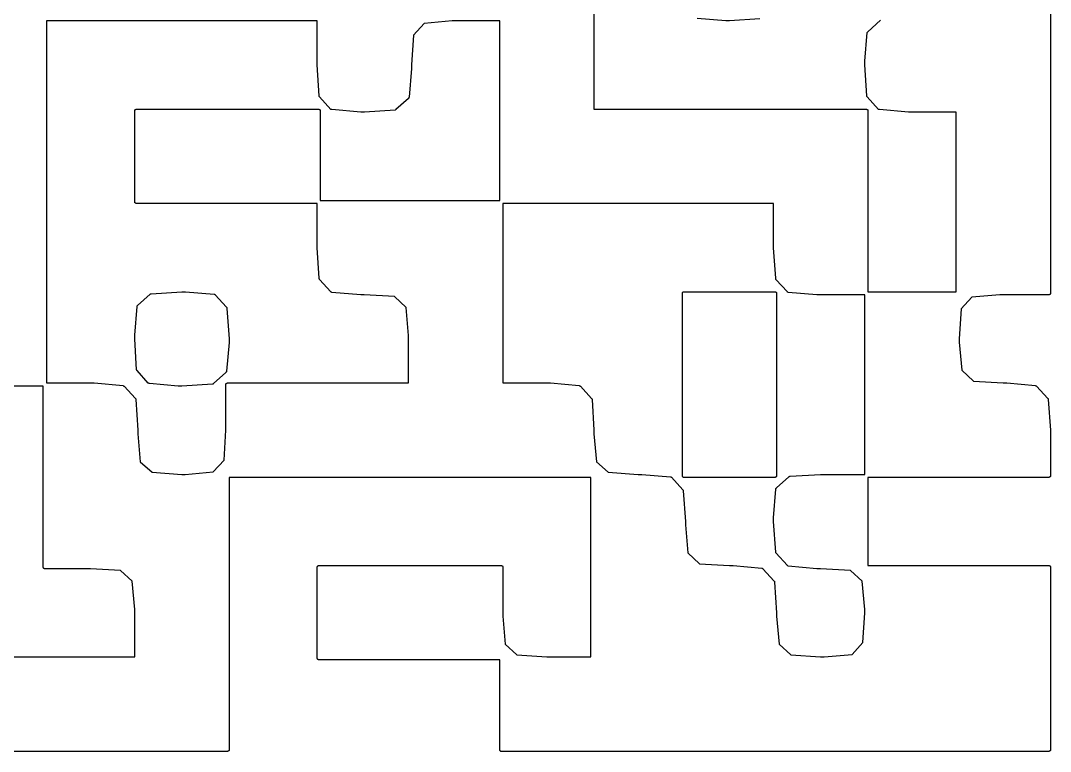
# Model space of a CAD drawing. Extents: x 123.5 to 170.1, y -121.6 to -90.
# Drawn here: x 155.384 to 158.728, y -111.649 to -109.277 of the extents above; entities that cross this region are included whole.
import ezdxf

# ---------------------------------------------------------------- set-up
doc = ezdxf.new("R2010")
doc.units = 0
doc.layers.add('BLACK', color=7, linetype='CONTINUOUS')

msp = doc.modelspace()

# ---------------------------------------------------------------- linework, layer by layer
at = {"layer": 'BLACK', "linetype": 'CONTINUOUS'}
for p, q in [((158.728, -108.685), (158.728, -110.162)), ((157.246, -108.977), (157.246, -109.564)), ((157.674, -109.278), (157.581, -109.27)), ((157.785, -109.271), (157.686, -109.278)), ((156.347, -109.278), (155.468, -109.278)), ((155.468, -109.278), (155.468, -110.453)), ((156.347, -109.421), (156.347, -109.278)), ((156.695, -109.286), (156.66, -109.324)), ((156.786, -109.278), (156.695, -109.286)), ((156.797, -109.278), (156.786, -109.278)), ((156.94, -109.278), (156.797, -109.278)), ((156.94, -109.861), (156.94, -109.278)), ((157.675, -109.278), (157.674, -109.278)), ((157.674, -109.278), (157.674, -109.278)), ((157.674, -109.278), (157.674, -109.278)), ((157.686, -109.278), (157.675, -109.278)), ((157.686, -109.278), (157.686, -109.278)), ((157.686, -109.278), (157.686, -109.278)), ((157.686, -109.278), (157.686, -109.278)), ((158.135, -109.313), (158.176, -109.276)), ((156.66, -109.324), (156.654, -109.421)), ((158.125, -109.409), (158.133, -109.316)), ((158.133, -109.316), (158.133, -109.316)), ((158.133, -109.316), (158.134, -109.316)), ((158.134, -109.314), (158.135, -109.313)), ((158.134, -109.315), (158.134, -109.314)), ((158.134, -109.314), (158.134, -109.314)), ((158.134, -109.314), (158.134, -109.314)), ((158.134, -109.314), (158.134, -109.314)), ((158.134, -109.314), (158.134, -109.314)), ((158.134, -109.316), (158.134, -109.315)), ((158.134, -109.315), (158.134, -109.315)), ((158.134, -109.315), (158.134, -109.315)), ((158.134, -109.315), (158.134, -109.315)), ((158.135, -109.313), (158.135, -109.313)), ((158.135, -109.313), (158.135, -109.313)), ((158.135, -109.313), (158.135, -109.313)), ((156.354, -109.521), (156.347, -109.421)), ((156.347, -109.421), (156.347, -109.421)), ((156.347, -109.421), (156.347, -109.421)), ((156.347, -109.421), (156.347, -109.421)), ((156.654, -109.433), (156.646, -109.526)), ((156.654, -109.421), (156.654, -109.432)), ((156.654, -109.432), (156.654, -109.433)), ((156.654, -109.433), (156.654, -109.433)), ((156.654, -109.433), (156.654, -109.433)), ((158.125, -109.41), (158.125, -109.409)), ((158.125, -109.421), (158.125, -109.41)), ((158.125, -109.41), (158.125, -109.41)), ((158.125, -109.41), (158.125, -109.41)), ((158.132, -109.521), (158.125, -109.421)), ((158.125, -109.421), (158.125, -109.421)), ((158.125, -109.421), (158.125, -109.421)), ((158.125, -109.421), (158.125, -109.421)), ((156.354, -109.522), (156.354, -109.521)), ((156.354, -109.521), (156.354, -109.521)), ((156.354, -109.521), (156.354, -109.521)), ((156.354, -109.521), (156.354, -109.521)), ((156.354, -109.523), (156.354, -109.522)), ((156.354, -109.522), (156.354, -109.522)), ((156.354, -109.522), (156.354, -109.522)), ((156.354, -109.522), (156.354, -109.522)), ((156.355, -109.523), (156.354, -109.523)), ((156.354, -109.523), (156.354, -109.523)), ((156.355, -109.524), (156.355, -109.523)), ((156.355, -109.523), (156.355, -109.523)), ((156.392, -109.565), (156.355, -109.524)), ((156.355, -109.524), (156.355, -109.524)), ((156.355, -109.524), (156.355, -109.524)), ((156.355, -109.524), (156.355, -109.524)), ((156.644, -109.53), (156.603, -109.566)), ((156.645, -109.529), (156.644, -109.529)), ((156.644, -109.529), (156.644, -109.529)), ((156.644, -109.529), (156.644, -109.529)), ((156.644, -109.529), (156.644, -109.53)), ((156.646, -109.526), (156.645, -109.527)), ((156.645, -109.527), (156.645, -109.527)), ((156.645, -109.527), (156.645, -109.527)), ((156.645, -109.527), (156.645, -109.527)), ((156.645, -109.527), (156.645, -109.528)), ((156.645, -109.528), (156.645, -109.528)), ((156.645, -109.528), (156.645, -109.528)), ((156.645, -109.528), (156.645, -109.528)), ((156.645, -109.528), (156.645, -109.528)), ((156.645, -109.528), (156.645, -109.529)), ((156.646, -109.526), (156.646, -109.526)), ((158.132, -109.522), (158.132, -109.521)), ((158.132, -109.521), (158.132, -109.521)), ((158.132, -109.521), (158.132, -109.521)), ((158.132, -109.521), (158.132, -109.521)), ((158.132, -109.523), (158.132, -109.522)), ((158.132, -109.522), (158.132, -109.522)), ((158.132, -109.522), (158.132, -109.522)), ((158.132, -109.522), (158.132, -109.522)), ((158.133, -109.523), (158.132, -109.523)), ((158.132, -109.523), (158.132, -109.523)), ((158.133, -109.524), (158.133, -109.523)), ((158.133, -109.523), (158.133, -109.523)), ((158.17, -109.565), (158.133, -109.524)), ((158.133, -109.524), (158.133, -109.524)), ((158.133, -109.524), (158.133, -109.524)), ((158.133, -109.524), (158.133, -109.524)), ((155.755, -109.568), (155.755, -109.567)), ((155.755, -109.567), (155.755, -109.567)), ((155.755, -109.567), (155.755, -109.567)), ((155.755, -109.567), (155.755, -109.567)), ((155.755, -109.567), (155.756, -109.567)), ((155.755, -109.569), (155.755, -109.568)), ((155.755, -109.568), (155.755, -109.568)), ((155.755, -109.568), (155.755, -109.568)), ((155.755, -109.568), (155.755, -109.568)), ((155.755, -109.866), (155.755, -109.569)), ((155.755, -109.569), (155.755, -109.569)), ((155.756, -109.566), (155.756, -109.565)), ((155.756, -109.565), (155.757, -109.565)), ((155.756, -109.567), (155.756, -109.566)), ((155.756, -109.566), (155.756, -109.566)), ((155.756, -109.566), (155.756, -109.566)), ((155.756, -109.566), (155.756, -109.566)), ((155.756, -109.567), (155.756, -109.567)), ((155.756, -109.567), (155.756, -109.567)), ((155.757, -109.565), (155.757, -109.565)), ((155.757, -109.565), (155.757, -109.565)), ((155.757, -109.565), (155.757, -109.565)), ((155.757, -109.565), (155.758, -109.565)), ((155.758, -109.565), (155.759, -109.564)), ((155.758, -109.565), (155.758, -109.565)), ((155.758, -109.565), (155.758, -109.565)), ((155.758, -109.565), (155.758, -109.565)), ((155.759, -109.564), (155.759, -109.564)), ((155.759, -109.564), (155.759, -109.564)), ((155.759, -109.564), (155.759, -109.564)), ((155.759, -109.564), (155.76, -109.564)), ((155.76, -109.564), (156.352, -109.564)), ((156.352, -109.564), (156.353, -109.564)), ((156.353, -109.564), (156.353, -109.564)), ((156.353, -109.564), (156.353, -109.564)), ((156.353, -109.564), (156.353, -109.564)), ((156.353, -109.564), (156.354, -109.565)), ((156.354, -109.565), (156.354, -109.565)), ((156.354, -109.565), (156.354, -109.565)), ((156.354, -109.565), (156.354, -109.565)), ((156.354, -109.565), (156.355, -109.565)), ((156.355, -109.565), (156.355, -109.565)), ((156.355, -109.565), (156.355, -109.565)), ((156.355, -109.565), (156.355, -109.565)), ((156.355, -109.565), (156.356, -109.566)), ((156.356, -109.566), (156.356, -109.566)), ((156.356, -109.566), (156.356, -109.566)), ((156.356, -109.566), (156.356, -109.566)), ((156.356, -109.566), (156.356, -109.566)), ((156.356, -109.566), (156.356, -109.567)), ((156.356, -109.567), (156.357, -109.567)), ((156.357, -109.567), (156.357, -109.567)), ((156.357, -109.567), (156.357, -109.567)), ((156.357, -109.567), (156.357, -109.567)), ((156.357, -109.567), (156.357, -109.567)), ((156.357, -109.567), (156.357, -109.567)), ((156.357, -109.567), (156.357, -109.568)), ((156.357, -109.568), (156.357, -109.568)), ((156.357, -109.568), (156.357, -109.568)), ((156.357, -109.568), (156.357, -109.568)), ((156.357, -109.568), (156.357, -109.569)), ((156.357, -109.569), (156.357, -109.569)), ((156.357, -109.569), (156.357, -109.861)), ((156.393, -109.565), (156.392, -109.565)), ((156.392, -109.565), (156.392, -109.565)), ((156.393, -109.566), (156.393, -109.565)), ((156.393, -109.565), (156.393, -109.565)), ((156.393, -109.565), (156.393, -109.565)), ((156.393, -109.565), (156.393, -109.565)), ((156.394, -109.566), (156.393, -109.566)), ((156.395, -109.566), (156.394, -109.566)), ((156.394, -109.566), (156.394, -109.566)), ((156.394, -109.566), (156.394, -109.566)), ((156.394, -109.566), (156.394, -109.566)), ((156.489, -109.574), (156.395, -109.566)), ((156.395, -109.566), (156.395, -109.566)), ((156.395, -109.566), (156.395, -109.566)), ((156.395, -109.566), (156.395, -109.566)), ((156.395, -109.566), (156.395, -109.566)), ((156.5, -109.574), (156.489, -109.574)), ((156.489, -109.574), (156.489, -109.574)), ((156.489, -109.574), (156.489, -109.574)), ((156.489, -109.574), (156.489, -109.574)), ((156.501, -109.574), (156.5, -109.574)), ((156.6, -109.568), (156.501, -109.574)), ((156.501, -109.574), (156.501, -109.574)), ((156.501, -109.574), (156.501, -109.574)), ((156.601, -109.568), (156.6, -109.568)), ((156.6, -109.568), (156.6, -109.568)), ((156.6, -109.568), (156.6, -109.568)), ((156.602, -109.567), (156.601, -109.568)), ((156.601, -109.568), (156.601, -109.568)), ((156.601, -109.568), (156.601, -109.568)), ((156.601, -109.568), (156.601, -109.568)), ((156.603, -109.567), (156.602, -109.567)), ((156.602, -109.567), (156.602, -109.567)), ((156.602, -109.567), (156.602, -109.567)), ((156.602, -109.567), (156.602, -109.567)), ((156.603, -109.566), (156.603, -109.567)), ((156.603, -109.567), (156.603, -109.567)), ((156.603, -109.567), (156.603, -109.567)), ((156.603, -109.567), (156.603, -109.567)), ((157.246, -109.564), (158.13, -109.564)), ((158.13, -109.564), (158.131, -109.564)), ((158.131, -109.564), (158.131, -109.564)), ((158.131, -109.564), (158.131, -109.564)), ((158.131, -109.564), (158.131, -109.564)), ((158.131, -109.564), (158.132, -109.565)), ((158.132, -109.565), (158.132, -109.565)), ((158.132, -109.565), (158.132, -109.565)), ((158.132, -109.565), (158.132, -109.565)), ((158.132, -109.565), (158.133, -109.565)), ((158.133, -109.565), (158.133, -109.565)), ((158.133, -109.565), (158.133, -109.565)), ((158.133, -109.565), (158.133, -109.565)), ((158.133, -109.565), (158.134, -109.566)), ((158.134, -109.566), (158.134, -109.566)), ((158.134, -109.566), (158.134, -109.566)), ((158.134, -109.566), (158.134, -109.566)), ((158.134, -109.566), (158.134, -109.566)), ((158.134, -109.566), (158.134, -109.567)), ((158.134, -109.567), (158.135, -109.567)), ((158.135, -109.567), (158.135, -109.567)), ((158.135, -109.567), (158.135, -109.567)), ((158.135, -109.567), (158.135, -109.567)), ((158.135, -109.567), (158.135, -109.567)), ((158.135, -109.567), (158.135, -109.567)), ((158.135, -109.567), (158.135, -109.568)), ((158.135, -109.568), (158.135, -109.568)), ((158.135, -109.568), (158.135, -109.568)), ((158.135, -109.568), (158.135, -109.568)), ((158.135, -109.568), (158.135, -109.569)), ((158.135, -109.569), (158.135, -109.569)), ((158.135, -109.569), (158.135, -110.157)), ((158.171, -109.565), (158.17, -109.565)), ((158.17, -109.565), (158.17, -109.565)), ((158.171, -109.566), (158.171, -109.565)), ((158.171, -109.565), (158.171, -109.565)), ((158.171, -109.565), (158.171, -109.565)), ((158.171, -109.565), (158.171, -109.565)), ((158.172, -109.566), (158.171, -109.566)), ((158.173, -109.566), (158.172, -109.566)), ((158.172, -109.566), (158.172, -109.566)), ((158.172, -109.566), (158.172, -109.566)), ((158.172, -109.566), (158.172, -109.566)), ((158.267, -109.574), (158.173, -109.566)), ((158.173, -109.566), (158.173, -109.566)), ((158.173, -109.566), (158.173, -109.566)), ((158.173, -109.566), (158.173, -109.566)), ((158.173, -109.566), (158.173, -109.566)), ((158.278, -109.574), (158.267, -109.574)), ((158.267, -109.574), (158.267, -109.574)), ((158.267, -109.574), (158.267, -109.574)), ((158.267, -109.574), (158.267, -109.574)), ((158.422, -109.574), (158.278, -109.574)), ((158.422, -110.157), (158.422, -109.574)), ((155.755, -109.867), (155.755, -109.866)), ((155.755, -109.866), (155.755, -109.866)), ((155.755, -109.868), (155.755, -109.867)), ((155.755, -109.867), (155.755, -109.867)), ((155.755, -109.867), (155.755, -109.867)), ((155.755, -109.867), (155.755, -109.867)), ((155.756, -109.868), (155.755, -109.868)), ((155.755, -109.868), (155.755, -109.868)), ((155.755, -109.868), (155.755, -109.868)), ((155.755, -109.868), (155.755, -109.868)), ((155.755, -109.868), (155.755, -109.868)), ((155.755, -109.868), (155.755, -109.868)), ((155.756, -109.869), (155.756, -109.868)), ((155.757, -109.87), (155.756, -109.869)), ((155.756, -109.869), (155.756, -109.869)), ((155.756, -109.869), (155.756, -109.869)), ((155.756, -109.869), (155.756, -109.869)), ((155.756, -109.869), (155.756, -109.869)), ((155.758, -109.87), (155.757, -109.87)), ((155.757, -109.87), (155.757, -109.87)), ((155.757, -109.87), (155.757, -109.87)), ((155.757, -109.87), (155.757, -109.87)), ((155.759, -109.871), (155.758, -109.87)), ((155.758, -109.87), (155.758, -109.87)), ((155.758, -109.87), (155.758, -109.87)), ((155.758, -109.87), (155.758, -109.87)), ((155.76, -109.871), (155.759, -109.871)), ((155.759, -109.871), (155.759, -109.871)), ((155.759, -109.871), (155.759, -109.871)), ((155.759, -109.871), (155.759, -109.871)), ((156.347, -109.871), (155.76, -109.871)), ((156.347, -110.014), (156.347, -109.871)), ((156.357, -109.861), (156.94, -109.861)), ((157.829, -109.871), (156.95, -109.871)), ((156.95, -109.871), (156.95, -110.453)), ((157.829, -110.014), (157.829, -109.871)), ((156.354, -110.113), (156.347, -110.014)), ((156.347, -110.014), (156.347, -110.014)), ((156.347, -110.014), (156.347, -110.014)), ((156.347, -110.014), (156.347, -110.014)), ((157.836, -110.113), (157.829, -110.014)), ((157.829, -110.014), (157.829, -110.014)), ((157.829, -110.014), (157.829, -110.014)), ((157.829, -110.014), (157.829, -110.014)), ((156.354, -110.114), (156.354, -110.113)), ((156.354, -110.115), (156.354, -110.114)), ((156.354, -110.114), (156.354, -110.114)), ((156.354, -110.114), (156.354, -110.114)), ((156.354, -110.114), (156.354, -110.114)), ((156.355, -110.116), (156.354, -110.115)), ((156.354, -110.115), (156.354, -110.115)), ((156.354, -110.115), (156.354, -110.115)), ((156.354, -110.115), (156.354, -110.115)), ((156.354, -110.115), (156.354, -110.115)), ((156.355, -110.117), (156.355, -110.116)), ((156.355, -110.116), (156.355, -110.116)), ((156.355, -110.116), (156.355, -110.116)), ((156.355, -110.116), (156.355, -110.116)), ((156.355, -110.116), (156.355, -110.116)), ((156.392, -110.157), (156.355, -110.117)), ((157.836, -110.114), (157.836, -110.113)), ((157.836, -110.115), (157.836, -110.114)), ((157.836, -110.114), (157.836, -110.114)), ((157.836, -110.114), (157.836, -110.114)), ((157.836, -110.114), (157.836, -110.114)), ((157.836, -110.116), (157.836, -110.115)), ((157.836, -110.115), (157.836, -110.115)), ((157.836, -110.115), (157.836, -110.115)), ((157.836, -110.115), (157.836, -110.115)), ((157.836, -110.115), (157.836, -110.115)), ((157.837, -110.116), (157.836, -110.116)), ((157.836, -110.116), (157.836, -110.116)), ((157.837, -110.117), (157.837, -110.116)), ((157.837, -110.116), (157.837, -110.116)), ((157.837, -110.116), (157.837, -110.116)), ((157.874, -110.157), (157.837, -110.117)), ((155.764, -110.202), (155.805, -110.165)), ((155.805, -110.165), (155.806, -110.164)), ((155.805, -110.165), (155.805, -110.165)), ((155.805, -110.165), (155.805, -110.165)), ((155.805, -110.165), (155.805, -110.165)), ((155.806, -110.164), (155.806, -110.164)), ((155.806, -110.164), (155.806, -110.164)), ((155.806, -110.164), (155.806, -110.164)), ((155.806, -110.164), (155.807, -110.164)), ((155.807, -110.164), (155.807, -110.164)), ((155.807, -110.164), (155.807, -110.164)), ((155.807, -110.164), (155.807, -110.164)), ((155.807, -110.164), (155.808, -110.164)), ((155.808, -110.164), (155.908, -110.157)), ((155.808, -110.164), (155.808, -110.164)), ((155.808, -110.164), (155.808, -110.164)), ((155.808, -110.164), (155.808, -110.164)), ((155.908, -110.157), (155.908, -110.157)), ((155.908, -110.157), (155.908, -110.157)), ((155.908, -110.157), (155.908, -110.157)), ((155.908, -110.157), (155.919, -110.157)), ((155.919, -110.157), (155.919, -110.157)), ((155.919, -110.157), (155.919, -110.157)), ((155.919, -110.157), (155.92, -110.157)), ((155.92, -110.157), (156.013, -110.165)), ((156.013, -110.165), (156.013, -110.165)), ((156.013, -110.165), (156.013, -110.165)), ((156.013, -110.165), (156.014, -110.165)), ((156.014, -110.165), (156.014, -110.165)), ((156.014, -110.165), (156.014, -110.165)), ((156.014, -110.165), (156.014, -110.165)), ((156.014, -110.165), (156.015, -110.166)), ((156.015, -110.166), (156.015, -110.166)), ((156.015, -110.166), (156.015, -110.166)), ((156.015, -110.166), (156.015, -110.166)), ((156.015, -110.166), (156.015, -110.166)), ((156.015, -110.166), (156.016, -110.166)), ((156.016, -110.166), (156.016, -110.166)), ((156.016, -110.166), (156.016, -110.167)), ((156.016, -110.167), (156.016, -110.167)), ((156.016, -110.167), (156.053, -110.207)), ((156.393, -110.158), (156.392, -110.157)), ((156.392, -110.157), (156.392, -110.157)), ((156.394, -110.158), (156.393, -110.158)), ((156.393, -110.158), (156.393, -110.158)), ((156.393, -110.158), (156.393, -110.158)), ((156.393, -110.158), (156.393, -110.158)), ((156.393, -110.158), (156.393, -110.158)), ((156.394, -110.159), (156.394, -110.158)), ((156.394, -110.158), (156.394, -110.158)), ((156.395, -110.159), (156.394, -110.159)), ((156.394, -110.159), (156.394, -110.159)), ((156.489, -110.167), (156.395, -110.159)), ((156.395, -110.159), (156.395, -110.159)), ((156.395, -110.159), (156.395, -110.159)), ((156.395, -110.159), (156.395, -110.159)), ((156.395, -110.159), (156.395, -110.159)), ((156.5, -110.167), (156.489, -110.167)), ((156.489, -110.167), (156.489, -110.167)), ((156.489, -110.167), (156.489, -110.167)), ((156.489, -110.167), (156.489, -110.167)), ((156.598, -110.173), (156.5, -110.167)), ((156.636, -110.208), (156.598, -110.173)), ((157.533, -110.16), (157.534, -110.159)), ((157.533, -110.161), (157.533, -110.16)), ((157.533, -110.16), (157.533, -110.16)), ((157.533, -110.16), (157.533, -110.16)), ((157.533, -110.16), (157.533, -110.16)), ((157.533, -110.16), (157.533, -110.16)), ((157.533, -110.162), (157.533, -110.161)), ((157.533, -110.161), (157.533, -110.161)), ((157.533, -110.161), (157.533, -110.161)), ((157.533, -110.161), (157.533, -110.161)), ((157.533, -110.755), (157.533, -110.162)), ((157.534, -110.159), (157.534, -110.158)), ((157.534, -110.158), (157.534, -110.158)), ((157.534, -110.158), (157.534, -110.158)), ((157.534, -110.158), (157.534, -110.158)), ((157.534, -110.158), (157.535, -110.158)), ((157.534, -110.159), (157.534, -110.159)), ((157.534, -110.159), (157.534, -110.159)), ((157.534, -110.159), (157.534, -110.159)), ((157.535, -110.158), (157.536, -110.157)), ((157.535, -110.158), (157.535, -110.158)), ((157.535, -110.158), (157.535, -110.158)), ((157.535, -110.158), (157.535, -110.158)), ((157.536, -110.157), (157.536, -110.157)), ((157.536, -110.157), (157.536, -110.157)), ((157.536, -110.157), (157.536, -110.157)), ((157.536, -110.157), (157.537, -110.157)), ((157.537, -110.157), (157.537, -110.157)), ((157.537, -110.157), (157.537, -110.157)), ((157.537, -110.157), (157.537, -110.157)), ((157.537, -110.157), (157.538, -110.157)), ((157.538, -110.157), (157.834, -110.157)), ((157.834, -110.157), (157.835, -110.157)), ((157.835, -110.157), (157.835, -110.157)), ((157.835, -110.157), (157.835, -110.157)), ((157.835, -110.157), (157.835, -110.157)), ((157.835, -110.157), (157.836, -110.157)), ((157.836, -110.157), (157.836, -110.157)), ((157.836, -110.157), (157.836, -110.157)), ((157.836, -110.157), (157.836, -110.157)), ((157.836, -110.157), (157.836, -110.158)), ((157.836, -110.158), (157.837, -110.158)), ((157.837, -110.158), (157.837, -110.158)), ((157.837, -110.158), (157.837, -110.158)), ((157.837, -110.158), (157.837, -110.158)), ((157.837, -110.158), (157.838, -110.158)), ((157.838, -110.158), (157.838, -110.158)), ((157.838, -110.158), (157.838, -110.159)), ((157.838, -110.159), (157.838, -110.159)), ((157.838, -110.159), (157.838, -110.159)), ((157.838, -110.159), (157.838, -110.159)), ((157.838, -110.159), (157.838, -110.159)), ((157.838, -110.159), (157.838, -110.16)), ((157.838, -110.16), (157.839, -110.16)), ((157.839, -110.16), (157.839, -110.16)), ((157.839, -110.16), (157.839, -110.16)), ((157.839, -110.16), (157.839, -110.161)), ((157.839, -110.161), (157.839, -110.161)), ((157.839, -110.161), (157.839, -110.161)), ((157.839, -110.161), (157.839, -110.161)), ((157.839, -110.161), (157.839, -110.161)), ((157.839, -110.161), (157.839, -110.162)), ((157.839, -110.162), (157.839, -110.755)), ((157.874, -110.158), (157.874, -110.157)), ((157.874, -110.157), (157.874, -110.157)), ((157.875, -110.158), (157.874, -110.158)), ((157.874, -110.158), (157.874, -110.158)), ((157.876, -110.159), (157.875, -110.158)), ((157.875, -110.158), (157.875, -110.158)), ((157.875, -110.158), (157.875, -110.158)), ((157.875, -110.158), (157.875, -110.158)), ((157.875, -110.158), (157.875, -110.158)), ((157.877, -110.159), (157.876, -110.159)), ((157.876, -110.159), (157.876, -110.159)), ((157.876, -110.159), (157.876, -110.159)), ((157.876, -110.159), (157.876, -110.159)), ((157.97, -110.167), (157.877, -110.159)), ((157.877, -110.159), (157.877, -110.159)), ((157.877, -110.159), (157.877, -110.159)), ((157.971, -110.167), (157.97, -110.167)), ((157.982, -110.167), (157.971, -110.167)), ((157.971, -110.167), (157.971, -110.167)), ((157.971, -110.167), (157.971, -110.167)), ((158.125, -110.167), (157.982, -110.167)), ((158.125, -110.75), (158.125, -110.167)), ((158.135, -110.157), (158.422, -110.157)), ((158.473, -110.175), (158.438, -110.213)), ((158.564, -110.167), (158.473, -110.175)), ((158.575, -110.167), (158.564, -110.167)), ((158.723, -110.167), (158.575, -110.167)), ((158.724, -110.167), (158.723, -110.167)), ((158.725, -110.167), (158.724, -110.167)), ((158.724, -110.167), (158.724, -110.167)), ((158.724, -110.167), (158.724, -110.167)), ((158.724, -110.167), (158.724, -110.167)), ((158.724, -110.167), (158.724, -110.167)), ((158.726, -110.166), (158.725, -110.166)), ((158.725, -110.166), (158.725, -110.167)), ((158.725, -110.167), (158.725, -110.167)), ((158.725, -110.167), (158.725, -110.167)), ((158.727, -110.166), (158.726, -110.166)), ((158.726, -110.166), (158.726, -110.166)), ((158.726, -110.166), (158.726, -110.166)), ((158.726, -110.166), (158.726, -110.166)), ((158.726, -110.166), (158.726, -110.166)), ((158.728, -110.164), (158.727, -110.164)), ((158.727, -110.164), (158.727, -110.165)), ((158.727, -110.165), (158.727, -110.165)), ((158.727, -110.165), (158.727, -110.165)), ((158.727, -110.165), (158.727, -110.165)), ((158.727, -110.165), (158.727, -110.166)), ((158.727, -110.166), (158.727, -110.166)), ((158.728, -110.162), (158.728, -110.163)), ((158.728, -110.163), (158.728, -110.163)), ((158.728, -110.163), (158.728, -110.163)), ((158.728, -110.163), (158.728, -110.163)), ((158.728, -110.163), (158.728, -110.164)), ((158.728, -110.164), (158.728, -110.164)), ((158.728, -110.164), (158.728, -110.164)), ((158.728, -110.164), (158.728, -110.164)), ((155.755, -110.298), (155.763, -110.205)), ((155.763, -110.204), (155.763, -110.203)), ((155.763, -110.203), (155.763, -110.203)), ((155.763, -110.203), (155.763, -110.203)), ((155.763, -110.203), (155.764, -110.203)), ((155.763, -110.205), (155.763, -110.204)), ((155.763, -110.204), (155.763, -110.204)), ((155.763, -110.204), (155.763, -110.204)), ((155.763, -110.204), (155.763, -110.204)), ((155.763, -110.205), (155.763, -110.205)), ((155.763, -110.205), (155.763, -110.205)), ((155.764, -110.203), (155.764, -110.202)), ((155.764, -110.202), (155.764, -110.202)), ((155.764, -110.202), (155.764, -110.202)), ((155.764, -110.202), (155.764, -110.202)), ((155.764, -110.203), (155.764, -110.203)), ((156.053, -110.207), (156.053, -110.208)), ((156.053, -110.208), (156.053, -110.208)), ((156.053, -110.208), (156.053, -110.208)), ((156.053, -110.208), (156.054, -110.208)), ((156.054, -110.208), (156.054, -110.208)), ((156.054, -110.208), (156.054, -110.209)), ((156.054, -110.209), (156.054, -110.209)), ((156.054, -110.209), (156.054, -110.209)), ((156.054, -110.209), (156.054, -110.209)), ((156.054, -110.209), (156.054, -110.209)), ((156.054, -110.209), (156.054, -110.21)), ((156.054, -110.21), (156.054, -110.21)), ((156.054, -110.21), (156.054, -110.21)), ((156.054, -110.21), (156.054, -110.21)), ((156.054, -110.21), (156.054, -110.211)), ((156.644, -110.299), (156.636, -110.208)), ((156.054, -110.211), (156.061, -110.31)), ((158.438, -110.213), (158.432, -110.31)), ((155.755, -110.299), (155.755, -110.298)), ((155.755, -110.31), (155.755, -110.299)), ((155.755, -110.299), (155.755, -110.299)), ((155.755, -110.299), (155.755, -110.299)), ((155.761, -110.41), (155.755, -110.31)), ((155.755, -110.31), (155.755, -110.31)), ((155.755, -110.31), (155.755, -110.31)), ((155.755, -110.31), (155.755, -110.31)), ((156.061, -110.31), (156.061, -110.31)), ((156.061, -110.31), (156.061, -110.31)), ((156.061, -110.31), (156.061, -110.31)), ((156.061, -110.31), (156.061, -110.321)), ((156.644, -110.31), (156.644, -110.299)), ((156.644, -110.453), (156.644, -110.31)), ((158.432, -110.31), (158.432, -110.321)), ((156.061, -110.322), (156.053, -110.415)), ((156.061, -110.321), (156.061, -110.322)), ((156.061, -110.322), (156.061, -110.322)), ((156.061, -110.322), (156.061, -110.322)), ((158.432, -110.321), (158.44, -110.412)), ((155.761, -110.411), (155.761, -110.41)), ((155.761, -110.41), (155.761, -110.41)), ((155.761, -110.41), (155.761, -110.41)), ((155.761, -110.41), (155.761, -110.41)), ((155.762, -110.411), (155.761, -110.411)), ((155.761, -110.411), (155.761, -110.411)), ((155.761, -110.411), (155.761, -110.411)), ((155.762, -110.412), (155.762, -110.411)), ((155.762, -110.413), (155.762, -110.412)), ((155.762, -110.412), (155.762, -110.412)), ((155.762, -110.412), (155.762, -110.412)), ((155.762, -110.412), (155.762, -110.412)), ((155.763, -110.413), (155.762, -110.413)), ((155.762, -110.413), (155.762, -110.413)), ((155.762, -110.413), (155.762, -110.413)), ((155.799, -110.454), (155.763, -110.413)), ((156.051, -110.419), (156.011, -110.455)), ((156.052, -110.418), (156.051, -110.418)), ((156.051, -110.418), (156.051, -110.419)), ((156.053, -110.417), (156.052, -110.417)), ((156.052, -110.417), (156.052, -110.417)), ((156.052, -110.417), (156.052, -110.417)), ((156.052, -110.417), (156.052, -110.417)), ((156.052, -110.417), (156.052, -110.418)), ((156.052, -110.418), (156.052, -110.418)), ((156.052, -110.418), (156.052, -110.418)), ((156.053, -110.415), (156.053, -110.415)), ((156.053, -110.415), (156.053, -110.416)), ((156.053, -110.416), (156.053, -110.416)), ((156.053, -110.416), (156.053, -110.416)), ((156.053, -110.416), (156.053, -110.416)), ((156.053, -110.416), (156.053, -110.417)), ((158.44, -110.412), (158.478, -110.447)), ((155.458, -110.463), (154.283, -110.463)), ((155.458, -111.051), (155.458, -110.463)), ((155.468, -110.453), (155.612, -110.453)), ((155.612, -110.453), (155.623, -110.453)), ((155.623, -110.453), (155.623, -110.453)), ((155.623, -110.453), (155.623, -110.453)), ((155.623, -110.453), (155.623, -110.453)), ((155.623, -110.453), (155.717, -110.461)), ((155.717, -110.461), (155.717, -110.461)), ((155.717, -110.461), (155.717, -110.462)), ((155.717, -110.462), (155.717, -110.462)), ((155.717, -110.462), (155.717, -110.462)), ((155.717, -110.462), (155.718, -110.462)), ((155.718, -110.462), (155.718, -110.462)), ((155.718, -110.462), (155.718, -110.462)), ((155.718, -110.462), (155.718, -110.462)), ((155.718, -110.462), (155.719, -110.462)), ((155.719, -110.462), (155.719, -110.462)), ((155.719, -110.462), (155.719, -110.462)), ((155.719, -110.462), (155.719, -110.463)), ((155.719, -110.463), (155.719, -110.463)), ((155.719, -110.463), (155.72, -110.463)), ((155.72, -110.463), (155.72, -110.463)), ((155.72, -110.463), (155.757, -110.504)), ((155.8, -110.454), (155.799, -110.454)), ((155.801, -110.454), (155.8, -110.454)), ((155.8, -110.454), (155.8, -110.454)), ((155.8, -110.454), (155.8, -110.454)), ((155.8, -110.454), (155.8, -110.454)), ((155.801, -110.455), (155.801, -110.454)), ((155.802, -110.455), (155.801, -110.455)), ((155.801, -110.455), (155.801, -110.455)), ((155.801, -110.455), (155.801, -110.455)), ((155.801, -110.455), (155.801, -110.455)), ((155.803, -110.455), (155.802, -110.455)), ((155.802, -110.455), (155.802, -110.455)), ((155.802, -110.455), (155.802, -110.455)), ((155.802, -110.455), (155.802, -110.455)), ((155.896, -110.463), (155.803, -110.455)), ((155.803, -110.455), (155.803, -110.455)), ((155.897, -110.463), (155.896, -110.463)), ((155.896, -110.463), (155.896, -110.463)), ((155.896, -110.463), (155.896, -110.463)), ((155.908, -110.463), (155.897, -110.463)), ((156.007, -110.457), (155.908, -110.463)), ((155.908, -110.463), (155.908, -110.463)), ((155.908, -110.463), (155.908, -110.463)), ((155.908, -110.463), (155.908, -110.463)), ((156.008, -110.457), (156.007, -110.457)), ((156.009, -110.457), (156.008, -110.457)), ((156.008, -110.457), (156.008, -110.457)), ((156.008, -110.457), (156.008, -110.457)), ((156.008, -110.457), (156.008, -110.457)), ((156.01, -110.456), (156.009, -110.456)), ((156.009, -110.456), (156.009, -110.456)), ((156.009, -110.456), (156.009, -110.456)), ((156.009, -110.456), (156.009, -110.457)), ((156.009, -110.457), (156.009, -110.457)), ((156.011, -110.455), (156.01, -110.456)), ((156.01, -110.456), (156.01, -110.456)), ((156.01, -110.456), (156.01, -110.456)), ((156.01, -110.456), (156.01, -110.456)), ((156.01, -110.456), (156.01, -110.456)), ((156.051, -110.457), (156.051, -110.456)), ((156.051, -110.456), (156.051, -110.456)), ((156.051, -110.456), (156.051, -110.456)), ((156.051, -110.456), (156.052, -110.456)), ((156.051, -110.458), (156.051, -110.457)), ((156.051, -110.457), (156.051, -110.457)), ((156.051, -110.457), (156.051, -110.457)), ((156.051, -110.457), (156.051, -110.457)), ((156.051, -110.606), (156.051, -110.458)), ((156.051, -110.458), (156.051, -110.458)), ((156.052, -110.456), (156.052, -110.455)), ((156.052, -110.455), (156.052, -110.455)), ((156.052, -110.455), (156.052, -110.455)), ((156.052, -110.455), (156.053, -110.455)), ((156.052, -110.456), (156.052, -110.456)), ((156.052, -110.456), (156.052, -110.456)), ((156.052, -110.456), (156.052, -110.456)), ((156.053, -110.455), (156.053, -110.454)), ((156.053, -110.454), (156.053, -110.454)), ((156.053, -110.454), (156.053, -110.454)), ((156.053, -110.454), (156.053, -110.454)), ((156.053, -110.454), (156.054, -110.454)), ((156.054, -110.454), (156.054, -110.454)), ((156.054, -110.454), (156.054, -110.454)), ((156.054, -110.454), (156.054, -110.454)), ((156.054, -110.454), (156.055, -110.454)), ((156.055, -110.454), (156.055, -110.453)), ((156.055, -110.453), (156.055, -110.453)), ((156.055, -110.453), (156.055, -110.453)), ((156.055, -110.453), (156.055, -110.453)), ((156.055, -110.453), (156.056, -110.453)), ((156.056, -110.453), (156.644, -110.453)), ((156.95, -110.453), (157.093, -110.453)), ((157.093, -110.453), (157.104, -110.453)), ((157.104, -110.453), (157.105, -110.453)), ((157.105, -110.453), (157.105, -110.453)), ((157.105, -110.453), (157.105, -110.453)), ((157.105, -110.453), (157.198, -110.461)), ((157.198, -110.461), (157.198, -110.461)), ((157.198, -110.461), (157.199, -110.462)), ((157.199, -110.462), (157.199, -110.462)), ((157.199, -110.462), (157.199, -110.462)), ((157.199, -110.462), (157.199, -110.462)), ((157.199, -110.462), (157.2, -110.462)), ((157.2, -110.462), (157.2, -110.462)), ((157.2, -110.462), (157.2, -110.462)), ((157.2, -110.462), (157.2, -110.462)), ((157.2, -110.462), (157.2, -110.462)), ((157.2, -110.462), (157.201, -110.462)), ((157.201, -110.462), (157.201, -110.463)), ((157.201, -110.463), (157.201, -110.463)), ((157.201, -110.463), (157.201, -110.463)), ((157.201, -110.463), (157.202, -110.463)), ((157.202, -110.463), (157.238, -110.504)), ((158.478, -110.447), (158.575, -110.453)), ((158.575, -110.453), (158.586, -110.453)), ((158.586, -110.453), (158.586, -110.453)), ((158.586, -110.453), (158.586, -110.453)), ((158.586, -110.453), (158.587, -110.453)), ((158.587, -110.453), (158.68, -110.461)), ((158.68, -110.461), (158.68, -110.461)), ((158.68, -110.461), (158.68, -110.462)), ((158.68, -110.462), (158.681, -110.462)), ((158.681, -110.462), (158.681, -110.462)), ((158.681, -110.462), (158.681, -110.462)), ((158.681, -110.462), (158.681, -110.462)), ((158.681, -110.462), (158.682, -110.462)), ((158.682, -110.462), (158.682, -110.462)), ((158.682, -110.462), (158.682, -110.462)), ((158.682, -110.462), (158.682, -110.462)), ((158.682, -110.462), (158.682, -110.462)), ((158.682, -110.462), (158.683, -110.463)), ((158.683, -110.463), (158.683, -110.463)), ((158.683, -110.463), (158.683, -110.463)), ((158.683, -110.463), (158.683, -110.463)), ((158.683, -110.463), (158.72, -110.504)), ((155.757, -110.504), (155.757, -110.504)), ((155.757, -110.504), (155.757, -110.504)), ((155.757, -110.504), (155.757, -110.504)), ((155.757, -110.504), (155.757, -110.504)), ((155.757, -110.504), (155.757, -110.505)), ((155.757, -110.505), (155.758, -110.505)), ((155.758, -110.505), (155.758, -110.505)), ((155.758, -110.505), (155.758, -110.505)), ((155.758, -110.505), (155.758, -110.506)), ((155.758, -110.506), (155.758, -110.506)), ((155.758, -110.506), (155.758, -110.506)), ((155.758, -110.506), (155.758, -110.506)), ((155.758, -110.506), (155.758, -110.507)), ((155.758, -110.507), (155.758, -110.507)), ((155.758, -110.507), (155.758, -110.507)), ((155.758, -110.507), (155.765, -110.606)), ((157.238, -110.504), (157.239, -110.504)), ((157.239, -110.504), (157.239, -110.504)), ((157.239, -110.504), (157.239, -110.504)), ((157.239, -110.504), (157.239, -110.504)), ((157.239, -110.504), (157.239, -110.505)), ((157.239, -110.505), (157.239, -110.505)), ((157.239, -110.505), (157.239, -110.505)), ((157.239, -110.505), (157.239, -110.505)), ((157.239, -110.505), (157.24, -110.506)), ((157.24, -110.506), (157.24, -110.506)), ((157.24, -110.506), (157.24, -110.506)), ((157.24, -110.506), (157.24, -110.506)), ((157.24, -110.506), (157.24, -110.507)), ((157.24, -110.507), (157.24, -110.507)), ((157.24, -110.507), (157.24, -110.507)), ((157.24, -110.507), (157.246, -110.606)), ((158.72, -110.504), (158.72, -110.504)), ((158.72, -110.504), (158.72, -110.504)), ((158.72, -110.504), (158.72, -110.504)), ((158.72, -110.504), (158.721, -110.504)), ((158.721, -110.504), (158.721, -110.505)), ((158.721, -110.505), (158.721, -110.505)), ((158.721, -110.505), (158.721, -110.505)), ((158.721, -110.505), (158.721, -110.505)), ((158.721, -110.505), (158.721, -110.506)), ((158.721, -110.506), (158.721, -110.506)), ((158.721, -110.506), (158.721, -110.506)), ((158.721, -110.506), (158.721, -110.506)), ((158.721, -110.506), (158.721, -110.507)), ((158.721, -110.507), (158.721, -110.507)), ((158.721, -110.507), (158.721, -110.507)), ((158.721, -110.507), (158.728, -110.606)), ((155.765, -110.606), (155.765, -110.606)), ((155.765, -110.606), (155.765, -110.606)), ((155.765, -110.606), (155.765, -110.606)), ((155.765, -110.606), (155.765, -110.618)), ((156.045, -110.704), (156.051, -110.606)), ((157.246, -110.606), (157.246, -110.606)), ((157.246, -110.606), (157.246, -110.606)), ((157.246, -110.606), (157.246, -110.606)), ((157.246, -110.606), (157.246, -110.618)), ((158.728, -110.606), (158.728, -110.606)), ((158.728, -110.606), (158.728, -110.606)), ((158.728, -110.606), (158.728, -110.606)), ((158.728, -110.606), (158.728, -110.755)), ((155.765, -110.618), (155.773, -110.709)), ((157.246, -110.618), (157.254, -110.709)), ((155.773, -110.709), (155.811, -110.743)), ((156.01, -110.742), (156.045, -110.704)), ((157.254, -110.709), (157.292, -110.743)), ((155.811, -110.743), (155.908, -110.75)), ((155.919, -110.75), (156.01, -110.742)), ((157.292, -110.743), (157.39, -110.75)), ((155.908, -110.75), (155.919, -110.75)), ((157.236, -110.76), (156.061, -110.76)), ((156.061, -110.76), (156.061, -111.644)), ((157.236, -111.342), (157.236, -110.76)), ((157.39, -110.75), (157.401, -110.75)), ((157.401, -110.75), (157.401, -110.75)), ((157.401, -110.75), (157.401, -110.75)), ((157.401, -110.75), (157.401, -110.75)), ((157.401, -110.75), (157.495, -110.758)), ((157.495, -110.758), (157.495, -110.758)), ((157.495, -110.758), (157.495, -110.758)), ((157.495, -110.758), (157.495, -110.758)), ((157.495, -110.758), (157.495, -110.758)), ((157.495, -110.758), (157.496, -110.758)), ((157.496, -110.758), (157.496, -110.758)), ((157.496, -110.758), (157.496, -110.758)), ((157.496, -110.758), (157.496, -110.758)), ((157.496, -110.758), (157.497, -110.758)), ((157.497, -110.758), (157.497, -110.759)), ((157.497, -110.759), (157.497, -110.759)), ((157.497, -110.759), (157.497, -110.759)), ((157.497, -110.759), (157.497, -110.759)), ((157.497, -110.759), (157.498, -110.759)), ((157.498, -110.759), (157.498, -110.759)), ((157.498, -110.759), (157.535, -110.8)), ((157.533, -110.756), (157.533, -110.755)), ((157.533, -110.755), (157.533, -110.755)), ((157.533, -110.757), (157.533, -110.756)), ((157.533, -110.756), (157.533, -110.756)), ((157.533, -110.756), (157.533, -110.756)), ((157.533, -110.756), (157.533, -110.756)), ((157.534, -110.757), (157.533, -110.757)), ((157.533, -110.757), (157.533, -110.757)), ((157.533, -110.757), (157.533, -110.757)), ((157.533, -110.757), (157.533, -110.757)), ((157.533, -110.757), (157.533, -110.757)), ((157.533, -110.757), (157.533, -110.757)), ((157.534, -110.758), (157.534, -110.757)), ((157.535, -110.759), (157.534, -110.758)), ((157.534, -110.758), (157.534, -110.758)), ((157.534, -110.758), (157.534, -110.758)), ((157.534, -110.758), (157.534, -110.758)), ((157.534, -110.758), (157.534, -110.758)), ((157.536, -110.759), (157.535, -110.759)), ((157.535, -110.759), (157.535, -110.759)), ((157.535, -110.759), (157.535, -110.759)), ((157.535, -110.759), (157.535, -110.759)), ((157.537, -110.76), (157.536, -110.759)), ((157.536, -110.759), (157.536, -110.759)), ((157.536, -110.759), (157.536, -110.759)), ((157.536, -110.759), (157.536, -110.759)), ((157.537, -110.76), (157.537, -110.76)), ((157.537, -110.76), (157.537, -110.76)), ((157.537, -110.76), (157.537, -110.76)), ((157.538, -110.76), (157.537, -110.76)), ((157.834, -110.76), (157.538, -110.76)), ((157.835, -110.76), (157.834, -110.76)), ((157.836, -110.759), (157.835, -110.759)), ((157.835, -110.759), (157.835, -110.76)), ((157.835, -110.76), (157.835, -110.76)), ((157.835, -110.76), (157.835, -110.76)), ((157.835, -110.76), (157.835, -110.76)), ((157.837, -110.759), (157.836, -110.759)), ((157.836, -110.759), (157.836, -110.759)), ((157.836, -110.759), (157.836, -110.759)), ((157.836, -110.759), (157.836, -110.759)), ((157.838, -110.758), (157.837, -110.758)), ((157.837, -110.758), (157.837, -110.758)), ((157.837, -110.758), (157.837, -110.759)), ((157.837, -110.759), (157.837, -110.759)), ((157.837, -110.759), (157.837, -110.759)), ((157.839, -110.757), (157.838, -110.757)), ((157.838, -110.757), (157.838, -110.757)), ((157.838, -110.757), (157.838, -110.757)), ((157.838, -110.757), (157.838, -110.757)), ((157.838, -110.757), (157.838, -110.758)), ((157.838, -110.758), (157.838, -110.758)), ((157.838, -110.758), (157.838, -110.758)), ((157.839, -110.755), (157.839, -110.755)), ((157.839, -110.755), (157.839, -110.756)), ((157.839, -110.756), (157.839, -110.756)), ((157.839, -110.756), (157.839, -110.756)), ((157.839, -110.756), (157.839, -110.756)), ((157.839, -110.756), (157.839, -110.757)), ((157.839, -110.757), (157.839, -110.757)), ((157.839, -110.757), (157.839, -110.757)), ((157.839, -110.794), (157.879, -110.758)), ((157.879, -110.758), (157.88, -110.757)), ((157.88, -110.757), (157.88, -110.757)), ((157.88, -110.757), (157.88, -110.757)), ((157.88, -110.757), (157.88, -110.757)), ((157.88, -110.757), (157.88, -110.757)), ((157.88, -110.757), (157.881, -110.757)), ((157.881, -110.757), (157.881, -110.756)), ((157.881, -110.756), (157.881, -110.756)), ((157.881, -110.756), (157.882, -110.756)), ((157.881, -110.757), (157.881, -110.757)), ((157.881, -110.757), (157.881, -110.757)), ((157.882, -110.756), (157.882, -110.756)), ((157.882, -110.756), (157.882, -110.756)), ((157.882, -110.756), (157.882, -110.756)), ((157.882, -110.756), (157.883, -110.756)), ((157.883, -110.756), (157.982, -110.75)), ((157.982, -110.75), (157.982, -110.75)), ((157.982, -110.75), (157.982, -110.75)), ((157.982, -110.75), (157.982, -110.75)), ((157.982, -110.75), (158.125, -110.75)), ((158.723, -110.76), (158.135, -110.76)), ((158.135, -110.76), (158.135, -111.046)), ((158.724, -110.76), (158.723, -110.76)), ((158.725, -110.759), (158.724, -110.759)), ((158.724, -110.759), (158.724, -110.76)), ((158.724, -110.76), (158.724, -110.76)), ((158.724, -110.76), (158.724, -110.76)), ((158.724, -110.76), (158.724, -110.76)), ((158.726, -110.759), (158.725, -110.759)), ((158.725, -110.759), (158.725, -110.759)), ((158.725, -110.759), (158.725, -110.759)), ((158.725, -110.759), (158.725, -110.759)), ((158.727, -110.758), (158.726, -110.758)), ((158.726, -110.758), (158.726, -110.758)), ((158.726, -110.758), (158.726, -110.759)), ((158.726, -110.759), (158.726, -110.759)), ((158.726, -110.759), (158.726, -110.759)), ((158.728, -110.757), (158.727, -110.757)), ((158.727, -110.757), (158.727, -110.757)), ((158.727, -110.757), (158.727, -110.757)), ((158.727, -110.757), (158.727, -110.757)), ((158.727, -110.757), (158.727, -110.758)), ((158.727, -110.758), (158.727, -110.758)), ((158.727, -110.758), (158.727, -110.758)), ((158.728, -110.755), (158.728, -110.755)), ((158.728, -110.755), (158.728, -110.756)), ((158.728, -110.756), (158.728, -110.756)), ((158.728, -110.756), (158.728, -110.756)), ((158.728, -110.756), (158.728, -110.756)), ((158.728, -110.756), (158.728, -110.757)), ((158.728, -110.757), (158.728, -110.757)), ((158.728, -110.757), (158.728, -110.757)), ((157.535, -110.8), (157.535, -110.8)), ((157.535, -110.8), (157.535, -110.8)), ((157.535, -110.8), (157.535, -110.8)), ((157.535, -110.8), (157.535, -110.801)), ((157.535, -110.801), (157.535, -110.801)), ((157.535, -110.801), (157.536, -110.801)), ((157.536, -110.801), (157.536, -110.801)), ((157.536, -110.801), (157.536, -110.802)), ((157.536, -110.802), (157.536, -110.802)), ((157.536, -110.802), (157.536, -110.802)), ((157.536, -110.802), (157.536, -110.802)), ((157.536, -110.802), (157.536, -110.803)), ((157.536, -110.803), (157.536, -110.803)), ((157.536, -110.803), (157.536, -110.803)), ((157.536, -110.803), (157.536, -110.803)), ((157.536, -110.803), (157.543, -110.903)), ((157.829, -110.891), (157.837, -110.798)), ((157.837, -110.797), (157.837, -110.796)), ((157.837, -110.796), (157.838, -110.796)), ((157.837, -110.798), (157.837, -110.797)), ((157.837, -110.797), (157.837, -110.797)), ((157.837, -110.797), (157.837, -110.797)), ((157.837, -110.797), (157.837, -110.797)), ((157.837, -110.798), (157.837, -110.798)), ((157.838, -110.796), (157.838, -110.795)), ((157.838, -110.795), (157.838, -110.795)), ((157.838, -110.795), (157.838, -110.795)), ((157.838, -110.795), (157.839, -110.795)), ((157.838, -110.796), (157.838, -110.796)), ((157.838, -110.796), (157.838, -110.796)), ((157.838, -110.796), (157.838, -110.796)), ((157.839, -110.795), (157.839, -110.794)), ((157.543, -110.903), (157.543, -110.903)), ((157.543, -110.903), (157.543, -110.903)), ((157.543, -110.903), (157.543, -110.903)), ((157.543, -110.903), (157.543, -110.914)), ((157.829, -110.892), (157.829, -110.891)), ((157.829, -110.891), (157.829, -110.891)), ((157.829, -110.891), (157.829, -110.891)), ((157.829, -110.903), (157.829, -110.892)), ((157.836, -111.002), (157.829, -110.903)), ((157.829, -110.903), (157.829, -110.903)), ((157.829, -110.903), (157.829, -110.903)), ((157.829, -110.903), (157.829, -110.903)), ((157.543, -110.914), (157.551, -111.005)), ((157.551, -111.005), (157.589, -111.04)), ((157.836, -111.003), (157.836, -111.002)), ((157.836, -111.004), (157.836, -111.003)), ((157.836, -111.003), (157.836, -111.003)), ((157.836, -111.003), (157.836, -111.003)), ((157.836, -111.003), (157.836, -111.003)), ((157.836, -111.005), (157.836, -111.004)), ((157.836, -111.004), (157.836, -111.004)), ((157.836, -111.004), (157.836, -111.004)), ((157.836, -111.004), (157.836, -111.004)), ((157.836, -111.004), (157.836, -111.004)), ((157.837, -111.005), (157.836, -111.005)), ((157.836, -111.005), (157.836, -111.005)), ((157.874, -111.046), (157.837, -111.005)), ((157.837, -111.005), (157.837, -111.005)), ((157.837, -111.005), (157.837, -111.005)), ((157.837, -111.005), (157.837, -111.005)), ((157.589, -111.04), (157.686, -111.046)), ((155.458, -111.052), (155.458, -111.051)), ((155.458, -111.051), (155.458, -111.051)), ((155.459, -111.052), (155.458, -111.052)), ((155.458, -111.052), (155.458, -111.052)), ((155.458, -111.052), (155.458, -111.052)), ((155.459, -111.053), (155.459, -111.052)), ((155.459, -111.054), (155.459, -111.053)), ((155.459, -111.053), (155.459, -111.053)), ((155.459, -111.053), (155.459, -111.053)), ((155.459, -111.053), (155.459, -111.053)), ((155.46, -111.054), (155.459, -111.054)), ((155.459, -111.054), (155.459, -111.054)), ((155.459, -111.054), (155.459, -111.054)), ((155.459, -111.054), (155.459, -111.054)), ((155.46, -111.055), (155.46, -111.054)), ((155.461, -111.055), (155.46, -111.055)), ((155.46, -111.055), (155.46, -111.055)), ((155.46, -111.055), (155.46, -111.055)), ((155.461, -111.056), (155.461, -111.055)), ((155.461, -111.055), (155.461, -111.055)), ((155.461, -111.055), (155.461, -111.055)), ((155.461, -111.055), (155.461, -111.055)), ((155.462, -111.056), (155.461, -111.056)), ((155.461, -111.056), (155.461, -111.056)), ((155.461, -111.056), (155.461, -111.056)), ((155.463, -111.056), (155.462, -111.056)), ((155.462, -111.056), (155.462, -111.056)), ((155.462, -111.056), (155.462, -111.056)), ((155.462, -111.056), (155.462, -111.056)), ((155.611, -111.056), (155.463, -111.056)), ((155.463, -111.056), (155.463, -111.056)), ((155.709, -111.062), (155.611, -111.056)), ((155.747, -111.097), (155.709, -111.062)), ((156.347, -111.05), (156.348, -111.049)), ((156.347, -111.051), (156.347, -111.05)), ((156.347, -111.05), (156.347, -111.05)), ((156.347, -111.05), (156.347, -111.05)), ((156.347, -111.05), (156.347, -111.05)), ((156.347, -111.347), (156.347, -111.051)), ((156.348, -111.049), (156.348, -111.048)), ((156.348, -111.048), (156.348, -111.048)), ((156.348, -111.048), (156.348, -111.048)), ((156.348, -111.048), (156.349, -111.048)), ((156.348, -111.049), (156.348, -111.049)), ((156.348, -111.049), (156.348, -111.049)), ((156.348, -111.049), (156.348, -111.049)), ((156.348, -111.049), (156.348, -111.049)), ((156.349, -111.048), (156.349, -111.047)), ((156.349, -111.047), (156.349, -111.047)), ((156.349, -111.047), (156.349, -111.047)), ((156.349, -111.047), (156.349, -111.047)), ((156.349, -111.047), (156.35, -111.047)), ((156.35, -111.047), (156.35, -111.046)), ((156.35, -111.046), (156.35, -111.046)), ((156.35, -111.046), (156.35, -111.046)), ((156.35, -111.046), (156.351, -111.046)), ((156.35, -111.047), (156.35, -111.047)), ((156.35, -111.047), (156.35, -111.047)), ((156.35, -111.047), (156.35, -111.047)), ((156.351, -111.046), (156.351, -111.046)), ((156.351, -111.046), (156.351, -111.046)), ((156.351, -111.046), (156.351, -111.046)), ((156.351, -111.046), (156.352, -111.046)), ((156.352, -111.046), (156.352, -111.046)), ((156.352, -111.046), (156.945, -111.046)), ((156.945, -111.046), (156.946, -111.046)), ((156.946, -111.046), (156.946, -111.046)), ((156.946, -111.046), (156.946, -111.046)), ((156.946, -111.046), (156.946, -111.046)), ((156.946, -111.046), (156.947, -111.046)), ((156.947, -111.046), (156.947, -111.046)), ((156.947, -111.046), (156.947, -111.046)), ((156.947, -111.046), (156.947, -111.046)), ((156.947, -111.046), (156.947, -111.047)), ((156.947, -111.047), (156.948, -111.047)), ((156.948, -111.047), (156.948, -111.047)), ((156.948, -111.047), (156.948, -111.047)), ((156.948, -111.047), (156.948, -111.047)), ((156.948, -111.047), (156.949, -111.047)), ((156.949, -111.047), (156.949, -111.047)), ((156.949, -111.047), (156.949, -111.048)), ((156.949, -111.048), (156.949, -111.048)), ((156.949, -111.048), (156.949, -111.048)), ((156.949, -111.048), (156.949, -111.048)), ((156.949, -111.048), (156.949, -111.048)), ((156.949, -111.048), (156.949, -111.049)), ((156.949, -111.049), (156.95, -111.049)), ((156.95, -111.049), (156.95, -111.049)), ((156.95, -111.049), (156.95, -111.049)), ((156.95, -111.049), (156.95, -111.05)), ((156.95, -111.05), (156.95, -111.05)), ((156.95, -111.05), (156.95, -111.05)), ((156.95, -111.05), (156.95, -111.05)), ((156.95, -111.05), (156.95, -111.05)), ((156.95, -111.05), (156.95, -111.051)), ((156.95, -111.051), (156.95, -111.199)), ((157.686, -111.046), (157.697, -111.046)), ((157.697, -111.046), (157.697, -111.046)), ((157.697, -111.046), (157.697, -111.046)), ((157.697, -111.046), (157.698, -111.046)), ((157.698, -111.046), (157.791, -111.054)), ((157.791, -111.054), (157.791, -111.054)), ((157.791, -111.054), (157.791, -111.054)), ((157.791, -111.054), (157.792, -111.054)), ((157.792, -111.054), (157.792, -111.054)), ((157.792, -111.054), (157.792, -111.054)), ((157.792, -111.054), (157.792, -111.054)), ((157.792, -111.054), (157.793, -111.055)), ((157.793, -111.055), (157.793, -111.055)), ((157.793, -111.055), (157.793, -111.055)), ((157.793, -111.055), (157.793, -111.055)), ((157.793, -111.055), (157.793, -111.055)), ((157.793, -111.055), (157.794, -111.055)), ((157.794, -111.055), (157.794, -111.055)), ((157.794, -111.055), (157.794, -111.056)), ((157.794, -111.056), (157.794, -111.056)), ((157.794, -111.056), (157.831, -111.096)), ((157.874, -111.047), (157.874, -111.046)), ((157.874, -111.046), (157.874, -111.046)), ((157.875, -111.047), (157.874, -111.047)), ((157.874, -111.047), (157.874, -111.047)), ((157.876, -111.048), (157.875, -111.047)), ((157.875, -111.047), (157.875, -111.047)), ((157.875, -111.047), (157.875, -111.047)), ((157.875, -111.047), (157.875, -111.047)), ((157.875, -111.047), (157.875, -111.047)), ((157.877, -111.048), (157.876, -111.048)), ((157.876, -111.048), (157.876, -111.048)), ((157.876, -111.048), (157.876, -111.048)), ((157.876, -111.048), (157.876, -111.048)), ((157.97, -111.056), (157.877, -111.048)), ((157.877, -111.048), (157.877, -111.048)), ((157.877, -111.048), (157.877, -111.048)), ((157.971, -111.056), (157.97, -111.056)), ((157.982, -111.056), (157.971, -111.056)), ((157.971, -111.056), (157.971, -111.056)), ((157.971, -111.056), (157.971, -111.056)), ((158.079, -111.062), (157.982, -111.056)), ((158.117, -111.097), (158.079, -111.062)), ((158.135, -111.046), (158.723, -111.046)), ((158.723, -111.046), (158.724, -111.046)), ((158.724, -111.046), (158.724, -111.046)), ((158.724, -111.046), (158.724, -111.046)), ((158.724, -111.046), (158.724, -111.046)), ((158.724, -111.046), (158.725, -111.046)), ((158.725, -111.046), (158.725, -111.046)), ((158.725, -111.046), (158.725, -111.046)), ((158.725, -111.046), (158.725, -111.046)), ((158.725, -111.046), (158.725, -111.047)), ((158.725, -111.047), (158.726, -111.047)), ((158.726, -111.047), (158.726, -111.047)), ((158.726, -111.047), (158.726, -111.047)), ((158.726, -111.047), (158.726, -111.047)), ((158.726, -111.047), (158.727, -111.047)), ((158.727, -111.047), (158.727, -111.047)), ((158.727, -111.047), (158.727, -111.048)), ((158.727, -111.048), (158.727, -111.048)), ((158.727, -111.048), (158.727, -111.048)), ((158.727, -111.048), (158.727, -111.048)), ((158.727, -111.048), (158.727, -111.048)), ((158.727, -111.048), (158.727, -111.049)), ((158.727, -111.049), (158.728, -111.049)), ((158.728, -111.049), (158.728, -111.049)), ((158.728, -111.049), (158.728, -111.049)), ((158.728, -111.049), (158.728, -111.05)), ((158.728, -111.05), (158.728, -111.05)), ((158.728, -111.05), (158.728, -111.05)), ((158.728, -111.05), (158.728, -111.05)), ((158.728, -111.05), (158.728, -111.05)), ((158.728, -111.05), (158.728, -111.051)), ((158.728, -111.051), (158.728, -111.644)), ((155.755, -111.188), (155.747, -111.097)), ((157.831, -111.096), (157.831, -111.097)), ((157.831, -111.097), (157.831, -111.097)), ((157.831, -111.097), (157.831, -111.097)), ((157.831, -111.097), (157.832, -111.097)), ((157.832, -111.097), (157.832, -111.097)), ((157.832, -111.097), (157.832, -111.098)), ((157.832, -111.098), (157.832, -111.098)), ((157.832, -111.098), (157.832, -111.098)), ((157.832, -111.098), (157.832, -111.098)), ((157.832, -111.098), (157.832, -111.098)), ((157.832, -111.098), (157.832, -111.099)), ((157.832, -111.099), (157.832, -111.099)), ((157.832, -111.099), (157.832, -111.099)), ((157.832, -111.099), (157.832, -111.099)), ((157.832, -111.099), (157.832, -111.1)), ((157.832, -111.1), (157.839, -111.199)), ((158.125, -111.188), (158.117, -111.097)), ((155.755, -111.199), (155.755, -111.188)), ((155.755, -111.342), (155.755, -111.199)), ((156.95, -111.199), (156.95, -111.21)), ((156.95, -111.21), (156.958, -111.301)), ((157.839, -111.199), (157.839, -111.199)), ((157.839, -111.199), (157.839, -111.199)), ((157.839, -111.199), (157.839, -111.199)), ((157.839, -111.199), (157.839, -111.21)), ((157.839, -111.21), (157.847, -111.301)), ((158.119, -111.296), (158.125, -111.199)), ((158.125, -111.199), (158.125, -111.188)), ((156.958, -111.301), (156.996, -111.336)), ((157.847, -111.301), (157.885, -111.336)), ((158.084, -111.334), (158.119, -111.296)), ((155.167, -111.342), (155.755, -111.342)), ((156.996, -111.336), (157.093, -111.342)), ((157.093, -111.342), (157.236, -111.342)), ((157.885, -111.336), (157.982, -111.342)), ((157.982, -111.342), (157.993, -111.342)), ((157.993, -111.342), (158.084, -111.334)), ((156.347, -111.348), (156.347, -111.347)), ((156.348, -111.349), (156.347, -111.348)), ((156.347, -111.348), (156.347, -111.348)), ((156.347, -111.348), (156.347, -111.348)), ((156.347, -111.348), (156.347, -111.348)), ((156.348, -111.35), (156.348, -111.349)), ((156.348, -111.349), (156.348, -111.349)), ((156.348, -111.349), (156.348, -111.349)), ((156.348, -111.349), (156.348, -111.349)), ((156.349, -111.351), (156.348, -111.35)), ((156.348, -111.35), (156.348, -111.35)), ((156.348, -111.35), (156.348, -111.35)), ((156.348, -111.35), (156.348, -111.35)), ((156.348, -111.35), (156.348, -111.35)), ((156.35, -111.351), (156.349, -111.351)), ((156.349, -111.351), (156.349, -111.351)), ((156.349, -111.351), (156.349, -111.351)), ((156.349, -111.351), (156.349, -111.351)), ((156.35, -111.352), (156.35, -111.351)), ((156.35, -111.351), (156.35, -111.351)), ((156.35, -111.351), (156.35, -111.351)), ((156.351, -111.352), (156.35, -111.352)), ((156.35, -111.352), (156.35, -111.352)), ((156.35, -111.352), (156.35, -111.352)), ((156.35, -111.352), (156.35, -111.352)), ((156.352, -111.352), (156.351, -111.352)), ((156.351, -111.352), (156.351, -111.352)), ((156.351, -111.352), (156.351, -111.352)), ((156.351, -111.352), (156.351, -111.352)), ((156.94, -111.352), (156.352, -111.352)), ((156.352, -111.352), (156.352, -111.352)), ((156.94, -111.644), (156.94, -111.352)), ((156.06, -111.647), (156.059, -111.647)), ((156.059, -111.647), (156.059, -111.648)), ((156.061, -111.646), (156.06, -111.646)), ((156.06, -111.646), (156.06, -111.646)), ((156.06, -111.646), (156.06, -111.646)), ((156.06, -111.646), (156.06, -111.646)), ((156.06, -111.646), (156.06, -111.647)), ((156.06, -111.647), (156.06, -111.647)), ((156.06, -111.647), (156.06, -111.647)), ((156.061, -111.644), (156.061, -111.644)), ((156.061, -111.644), (156.061, -111.645)), ((156.061, -111.645), (156.061, -111.645)), ((156.061, -111.645), (156.061, -111.645)), ((156.061, -111.645), (156.061, -111.645)), ((156.061, -111.645), (156.061, -111.646)), ((156.061, -111.646), (156.061, -111.646)), ((156.061, -111.646), (156.061, -111.646)), ((156.94, -111.645), (156.94, -111.644)), ((156.94, -111.644), (156.94, -111.644)), ((156.94, -111.646), (156.94, -111.645)), ((156.94, -111.645), (156.94, -111.645)), ((156.94, -111.645), (156.94, -111.645)), ((156.94, -111.645), (156.94, -111.645)), ((156.941, -111.646), (156.94, -111.646)), ((156.94, -111.646), (156.94, -111.646)), ((156.94, -111.646), (156.94, -111.646)), ((156.941, -111.647), (156.941, -111.646)), ((156.941, -111.646), (156.941, -111.646)), ((156.941, -111.646), (156.941, -111.646)), ((156.941, -111.646), (156.941, -111.646)), ((156.942, -111.647), (156.941, -111.647)), ((156.941, -111.647), (156.941, -111.647)), ((156.941, -111.647), (156.941, -111.647)), ((156.941, -111.647), (156.941, -111.647)), ((156.942, -111.648), (156.942, -111.647)), ((158.727, -111.647), (158.726, -111.647)), ((158.726, -111.647), (158.726, -111.648)), ((158.728, -111.646), (158.727, -111.646)), ((158.727, -111.646), (158.727, -111.646)), ((158.727, -111.646), (158.727, -111.646)), ((158.727, -111.646), (158.727, -111.646)), ((158.727, -111.646), (158.727, -111.647)), ((158.727, -111.647), (158.727, -111.647)), ((158.727, -111.647), (158.727, -111.647)), ((158.728, -111.644), (158.728, -111.644)), ((158.728, -111.644), (158.728, -111.645)), ((158.728, -111.645), (158.728, -111.645)), ((158.728, -111.645), (158.728, -111.645)), ((158.728, -111.645), (158.728, -111.645)), ((158.728, -111.645), (158.728, -111.646)), ((158.728, -111.646), (158.728, -111.646)), ((158.728, -111.646), (158.728, -111.646)), ((156.056, -111.649), (155.167, -111.649)), ((156.057, -111.649), (156.056, -111.649)), ((156.058, -111.648), (156.057, -111.648)), ((156.057, -111.648), (156.057, -111.649)), ((156.057, -111.649), (156.057, -111.649)), ((156.057, -111.649), (156.057, -111.649)), ((156.057, -111.649), (156.057, -111.649)), ((156.059, -111.648), (156.058, -111.648)), ((156.058, -111.648), (156.058, -111.648)), ((156.058, -111.648), (156.058, -111.648)), ((156.058, -111.648), (156.058, -111.648)), ((156.059, -111.648), (156.059, -111.648)), ((156.059, -111.648), (156.059, -111.648)), ((156.059, -111.648), (156.059, -111.648)), ((156.943, -111.648), (156.942, -111.648)), ((156.942, -111.648), (156.942, -111.648)), ((156.942, -111.648), (156.942, -111.648)), ((156.944, -111.649), (156.943, -111.648)), ((156.943, -111.648), (156.943, -111.648)), ((156.943, -111.648), (156.943, -111.648)), ((156.943, -111.648), (156.943, -111.648)), ((156.943, -111.648), (156.943, -111.648)), ((156.945, -111.649), (156.944, -111.649)), ((156.944, -111.649), (156.944, -111.649)), ((156.944, -111.649), (156.944, -111.649)), ((156.944, -111.649), (156.944, -111.649)), ((158.723, -111.649), (156.945, -111.649)), ((158.724, -111.649), (158.723, -111.649)), ((158.725, -111.648), (158.724, -111.648)), ((158.724, -111.648), (158.724, -111.649)), ((158.724, -111.649), (158.724, -111.649)), ((158.724, -111.649), (158.724, -111.649)), ((158.724, -111.649), (158.724, -111.649)), ((158.726, -111.648), (158.725, -111.648)), ((158.725, -111.648), (158.725, -111.648)), ((158.725, -111.648), (158.725, -111.648)), ((158.725, -111.648), (158.725, -111.648)), ((158.726, -111.648), (158.726, -111.648)), ((158.726, -111.648), (158.726, -111.648)), ((158.726, -111.648), (158.726, -111.648))]:
    msp.add_line(p, q, dxfattribs=at)

doc.saveas('drawing.dxf')
